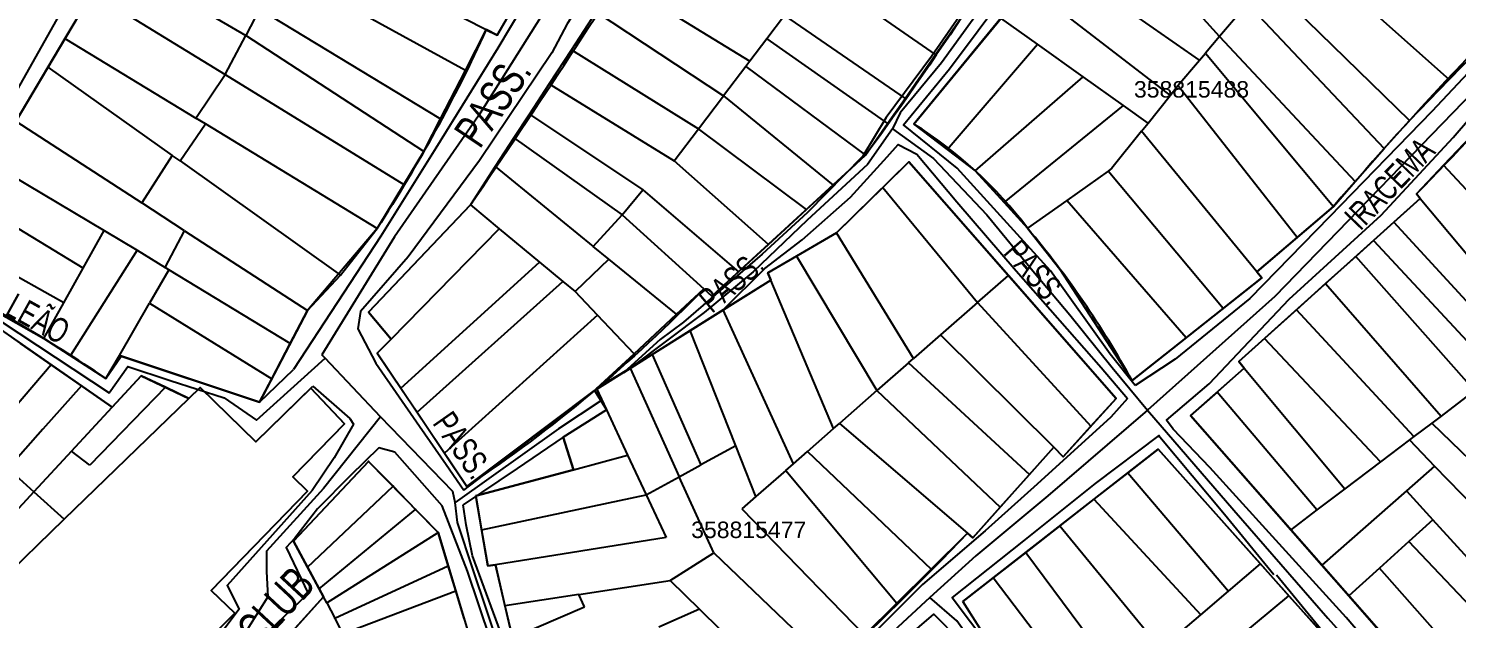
# Model space of a CAD drawing. Extents: x 201512 to 203323, y 4836571 to 4838029.
# Drawn here: x 202107.3 to 202280.8, y 4836887.2 to 4836958.8 of the extents above; entities that cross this region are included whole.
import ezdxf

# ---------------------------------------------------------------- set-up
doc = ezdxf.new("R2010")
doc.units = 0
doc.header["$LTSCALE"] = 1.5
doc.header["$MEASUREMENT"] = 0
for name, color, linetype in [('CD-MALHA-LOTES', 40, 'CONTINUOUS'), ('CD_TXT_QUADRA', 7, 'CONTINUOUS'), ('RU-QUADRAS', 6, 'CONTINUOUS'), ('SV-EIXO-RUA-N-PAV', 6, 'CONTINUOUS'), ('SV-EIXO-RUA-PAV', 20, 'CONTINUOUS'), ('SV-RUA-NAO-PAV-S-GUIA-C-GUIA', 7, 'CONTINUOUS'), ('SV-RUA-PAVIM-S-GUIA-C-GUIA', 7, 'CONTINUOUS'), ('SV-TXT-RUA-N-PAV-S-GUIA-C-GUIA', 7, 'CONTINUOUS'), ('SV-TXT-RUA-PAV-S-GUIA-C-GUIA', 7, 'CONTINUOUS')]:
    doc.layers.add(name, color=color, linetype=linetype)
doc.styles.add('ARIAL', font='arial.ttf')
doc.styles.add('MONOTXT', font='arial.ttf', dxfattribs={"height": 0.2})

msp = doc.modelspace()

# ---------------------------------------------------------------- linework, layer by layer
at = {"layer": 'CD-MALHA-LOTES', "linetype": 'Continuous'}
for p, q in [((202162.93, 4836958.69), (202140.12, 4836970.27)), ((202279.87, 4836952.62), (202297.83, 4836971.15)), ((202116.28, 4836968.15), (202133.74, 4836957.98)), ((202249.56, 4836955), (202231.06, 4836967.88)), ((202160.4, 4836953.74), (202137.94, 4836966.08)), ((202178.82, 4836964.75), (202194.94, 4836954.87)), ((202217.51, 4836955.69), (202203.12, 4836965.65)), ((202275.04, 4836947.65), (202257.69, 4836964.61)), ((202115.06, 4836963.17), (202111.77, 4836957.63)), ((202115.06, 4836963.17), (202131.22, 4836953.24)), ((202228.7, 4836964.07), (202245.99, 4836950.69)), ((202135.41, 4836961.2), (202133.74, 4836957.98)), ((202135.41, 4836961.2), (202157.39, 4836947.84)), ((202164.27, 4836958.01), (202166.51, 4836961.89)), ((202176.27, 4836960.84), (202173.27, 4836956.23)), ((202176.27, 4836960.84), (202191.73, 4836950.65)), ((202252, 4836957.88), (202248.5, 4836961.69)), ((202255.38, 4836961.81), (202252, 4836957.88)), ((202255.38, 4836961.81), (202271.96, 4836944.25)), ((202199.14, 4836960.4), (202197, 4836957.58)), ((202199.14, 4836960.4), (202213.8, 4836950.34)), ((202225.43, 4836960.1), (202214.86, 4836947.23)), ((202217.51, 4836955.69), (202221.06, 4836960.79)), ((202229.87, 4836956.94), (202225.43, 4836960.1)), ((202271.16, 4836960.38), (202279.87, 4836952.62)), ((202111.77, 4836957.63), (202109.71, 4836954.15)), ((202111.77, 4836957.63), (202127.68, 4836947.95)), ((202131.22, 4836953.24), (202133.74, 4836957.98)), ((202155.34, 4836943.9), (202133.74, 4836957.98)), ((202160.4, 4836953.74), (202162.93, 4836958.69)), ((202162.93, 4836958.69), (202164.27, 4836958.01)), ((202197, 4836957.58), (202194.94, 4836954.87)), ((202197, 4836957.58), (202211.68, 4836947.29)), ((202252, 4836957.88), (202250.26, 4836955.83)), ((202252, 4836957.88), (202268.47, 4836940.24)), ((202173.27, 4836956.23), (202170.59, 4836952.12)), ((202173.27, 4836956.23), (202188.71, 4836946.66)), ((202213.8, 4836950.34), (202217.51, 4836955.69)), ((202218.91, 4836944.15), (202229.87, 4836956.94)), ((202235.43, 4836952.98), (202229.87, 4836956.94)), ((202249.56, 4836955), (202250.26, 4836955.83)), ((202250.26, 4836955.83), (202265.82, 4836937.23)), ((202109.71, 4836954.15), (202105.81, 4836947.58)), ((202109.71, 4836954.15), (202124.8, 4836943.41)), ((202194.44, 4836954.21), (202191.73, 4836950.65)), ((202194.94, 4836954.87), (202194.44, 4836954.21)), ((202194.44, 4836954.21), (202209.01, 4836943.44)), ((202246.94, 4836951.89), (202249.56, 4836955)), ((202127.68, 4836947.95), (202131.22, 4836953.24)), ((202131.22, 4836953.24), (202152.92, 4836939.89)), ((202157.39, 4836947.84), (202160.4, 4836953.74)), ((202222.31, 4836941.56), (202235.43, 4836952.98)), ((202240.32, 4836949.49), (202235.43, 4836952.98)), ((202275.04, 4836947.65), (202279.87, 4836952.62)), ((202170.59, 4836952.12), (202168.2, 4836948.44)), ((202170.59, 4836952.12), (202185.75, 4836942.77)), ((202188.71, 4836946.66), (202191.73, 4836950.65)), ((202191.73, 4836950.65), (202205.08, 4836939.81)), ((202243.32, 4836947.35), (202245.99, 4836950.69)), ((202245.99, 4836950.69), (202246.94, 4836951.89)), ((202261.42, 4836933.43), (202246.94, 4836951.89)), ((202211.68, 4836947.29), (202213.8, 4836950.34)), ((202225.84, 4836937.69), (202240.32, 4836949.49)), ((202243.32, 4836947.35), (202240.32, 4836949.49)), ((202105.81, 4836947.58), (202121.09, 4836937.64)), ((202125.75, 4836942.74), (202128.83, 4836947.25)), ((202128.83, 4836947.25), (202127.68, 4836947.95)), ((202149.69, 4836934.55), (202128.83, 4836947.25)), ((202155.49, 4836944.14), (202157.39, 4836947.84)), ((202168.2, 4836948.44), (202166.3, 4836945.54)), ((202168.2, 4836948.44), (202181.93, 4836939.24)), ((202209.01, 4836943.44), (202211.68, 4836947.29)), ((202214.86, 4836947.23), (202218.91, 4836944.15)), ((202242.52, 4836946.35), (202243.32, 4836947.35)), ((202271.96, 4836944.25), (202275.04, 4836947.65)), ((202166.3, 4836945.54), (202164.03, 4836942.05)), ((202166.3, 4836945.54), (202179.44, 4836936.18)), ((202185.75, 4836942.77), (202188.71, 4836946.66)), ((202201.82, 4836936.84), (202188.71, 4836946.66)), ((202242.52, 4836946.35), (202238.92, 4836941.85)), ((202256.51, 4836929.29), (202242.52, 4836946.35)), ((202282.49, 4836945.72), (202279.2, 4836942.24)), ((202152.92, 4836939.89), (202155.34, 4836943.9)), ((202155.34, 4836943.9), (202155.49, 4836944.14)), ((202218.91, 4836944.15), (202222.31, 4836941.56)), ((202268.47, 4836940.24), (202271.96, 4836944.25)), ((202102.79, 4836942.47), (202116.54, 4836934.3)), ((202124.8, 4836943.41), (202121.09, 4836937.64)), ((202125.75, 4836942.74), (202124.8, 4836943.41)), ((202125.75, 4836942.74), (202145.22, 4836928.88)), ((202164.03, 4836942.05), (202161.01, 4836937.4)), ((202164.03, 4836942.05), (202175.92, 4836932.37)), ((202197.2, 4836932.61), (202185.75, 4836942.77)), ((202205.08, 4836939.81), (202209.01, 4836943.44)), ((202214.27, 4836942.65), (202211.08, 4836939.52)), ((202226.34, 4836928.85), (202214.27, 4836942.65)), ((202238.92, 4836941.85), (202238.44, 4836941.51)), ((202279.2, 4836942.24), (202275.9, 4836938.75)), ((202294.68, 4836925.55), (202279.2, 4836942.24)), ((202222.31, 4836941.56), (202225.84, 4836937.69)), ((202238.44, 4836941.51), (202233.42, 4836937.94)), ((202252.44, 4836924.82), (202238.44, 4836941.51)), ((202265.82, 4836937.23), (202268.47, 4836940.24)), ((202149.88, 4836934.87), (202152.92, 4836939.89)), ((202179.44, 4836936.18), (202181.93, 4836939.24)), ((202181.93, 4836939.24), (202193.57, 4836929.29)), ((202201.82, 4836936.84), (202205.08, 4836939.81)), ((202211.08, 4836939.52), (202205.45, 4836934)), ((202211.08, 4836939.52), (202222.59, 4836925.56)), ((202275.9, 4836938.75), (202276.36, 4836938.2)), ((202113.99, 4836929.74), (202100.2, 4836938.11)), ((202126.29, 4836934.26), (202121.09, 4836937.64)), ((202161.01, 4836937.4), (202148.63, 4836924.39)), ((202161.01, 4836937.4), (202164.52, 4836934.49)), ((202197.2, 4836932.61), (202201.82, 4836936.84)), ((202225.84, 4836937.69), (202228.68, 4836934.57)), ((202233.42, 4836937.94), (202228.68, 4836934.57)), ((202247.94, 4836921.27), (202233.42, 4836937.94)), ((202261.42, 4836933.43), (202265.82, 4836937.23)), ((202276.36, 4836938.2), (202273.15, 4836935.31)), ((202276.36, 4836938.2), (202290.41, 4836921.34)), ((202149.69, 4836934.55), (202149.88, 4836934.87)), ((202175.92, 4836932.37), (202179.44, 4836936.18)), ((202179.44, 4836936.18), (202189.37, 4836927.21)), ((202273.15, 4836935.31), (202270.67, 4836933.09)), ((202288.09, 4836919.04), (202273.15, 4836935.31)), ((202111.62, 4836925.53), (202097.45, 4836933.48)), ((202113.99, 4836929.74), (202116.54, 4836934.3)), ((202116.54, 4836934.3), (202120.55, 4836931.89)), ((202123.93, 4836929.82), (202126.29, 4836934.26)), ((202126.29, 4836934.26), (202141.22, 4836924.57)), ((202145.22, 4836928.88), (202149.69, 4836934.55)), ((202151.37, 4836921.1), (202164.52, 4836934.49)), ((202164.52, 4836934.49), (202169.39, 4836930.47)), ((202205.45, 4836934), (202200.62, 4836931.19)), ((202214.83, 4836918.76), (202205.45, 4836934)), ((202228.68, 4836934.57), (202232.6, 4836929.62)), ((202256.51, 4836929.29), (202261.42, 4836933.43)), ((202270.67, 4836933.09), (202268.52, 4836931.15)), ((202270.67, 4836933.09), (202285.71, 4836916.89)), ((202120.55, 4836931.89), (202112.43, 4836919.1)), ((202120.55, 4836931.89), (202123.93, 4836929.82)), ((202177.82, 4836930.82), (202175.92, 4836932.37)), ((202193.57, 4836929.29), (202197.2, 4836932.61)), ((202111.62, 4836925.53), (202113.99, 4836929.74)), ((202124.4, 4836929.52), (202123.93, 4836929.82)), ((202152.56, 4836915.15), (202169.39, 4836930.47)), ((202169.39, 4836930.47), (202172.24, 4836928.12)), ((202177.82, 4836930.82), (202173.73, 4836926.88)), ((202186.05, 4836924.12), (202177.82, 4836930.82)), ((202200.62, 4836931.19), (202197.11, 4836929.15)), ((202200.62, 4836931.19), (202210.38, 4836914.86)), ((202232.6, 4836929.62), (202241.36, 4836916.08)), ((202268.52, 4836931.15), (202264.86, 4836927.86)), ((202282.96, 4836914.85), (202268.52, 4836931.15)), ((202094.93, 4836929.22), (202109.19, 4836921.18)), ((202124.4, 4836929.52), (202122.05, 4836925.45)), ((202139.14, 4836920.59), (202124.4, 4836929.52)), ((202141.22, 4836924.57), (202145.22, 4836928.88)), ((202154.53, 4836912.23), (202172.24, 4836928.12)), ((202172.24, 4836928.12), (202173.73, 4836926.88)), ((202190.34, 4836926.34), (202193.57, 4836929.29)), ((202197.48, 4836928.27), (202191.7, 4836924.65)), ((202197.11, 4836929.15), (202197.48, 4836928.27)), ((202205.1, 4836910.23), (202197.48, 4836928.27)), ((202222.59, 4836925.56), (202226.34, 4836928.85)), ((202239.42, 4836913.9), (202226.34, 4836928.85)), ((202252.44, 4836924.82), (202257.13, 4836928.54)), ((202257.13, 4836928.54), (202256.51, 4836929.29)), ((202264.86, 4836927.86), (202261.32, 4836924.67)), ((202264.86, 4836927.86), (202278.89, 4836911.76)), ((202176.43, 4836924.03), (202173.73, 4836926.88)), ((202186.05, 4836924.12), (202189.37, 4836927.21)), ((202189.37, 4836927.21), (202190.34, 4836926.34)), ((202109.19, 4836921.18), (202111.62, 4836925.53)), ((202118.4, 4836919.12), (202122.05, 4836925.45)), ((202122.05, 4836925.45), (202136.89, 4836916.28)), ((202139.14, 4836920.59), (202141.22, 4836924.57)), ((202148.63, 4836924.39), (202151.37, 4836921.1)), ((202191.7, 4836924.65), (202187.71, 4836922.15)), ((202200.23, 4836905.97), (202191.7, 4836924.65)), ((202222.59, 4836925.56), (202218.1, 4836921.62)), ((202222.59, 4836925.56), (202236.36, 4836910.52)), ((202247.94, 4836921.27), (202252.44, 4836924.82)), ((202261.32, 4836924.67), (202257.44, 4836921.19)), ((202275.6, 4836909.28), (202261.32, 4836924.67)), ((202176.43, 4836924.03), (202157.87, 4836907.27)), ((202180.88, 4836919.32), (202176.43, 4836924.03)), ((202180.88, 4836919.32), (202186.05, 4836924.12)), ((202109.19, 4836921.18), (202112.43, 4836919.1)), ((202151.37, 4836921.1), (202149.7, 4836919.4)), ((202187.71, 4836922.15), (202183.07, 4836919.24)), ((202193.24, 4836908.16), (202187.71, 4836922.15)), ((202218.1, 4836921.62), (202214.83, 4836918.76)), ((202218.1, 4836921.62), (202231.85, 4836907.97)), ((202241.36, 4836916.08), (202247.94, 4836921.27)), ((202257.44, 4836921.19), (202254.32, 4836918.38)), ((202271.53, 4836906.2), (202257.44, 4836921.19)), ((202110.08, 4836918), (202106.38, 4836920.56)), ((202136.89, 4836916.28), (202139.14, 4836920.59)), ((202149.7, 4836919.4), (202152.56, 4836915.15)), ((202176.33, 4836915.09), (202180.88, 4836919.32)), ((202183.07, 4836919.24), (202180.41, 4836917.57)), ((202183.07, 4836919.24), (202189.01, 4836905.83)), ((202110.08, 4836918), (202105.66, 4836912.76)), ((202113.77, 4836915.44), (202110.08, 4836918)), ((202112.43, 4836919.1), (202116.75, 4836916.33)), ((202116.75, 4836916.33), (202118.4, 4836919.12)), ((202118.4, 4836919.12), (202135.41, 4836913.45)), ((202180.41, 4836917.57), (202176.33, 4836915.09)), ((202180.41, 4836917.57), (202186.38, 4836904.38)), ((202214.21, 4836918.22), (202210.38, 4836914.86)), ((202214.21, 4836918.22), (202214.83, 4836918.76)), ((202214.21, 4836918.22), (202228.9, 4836904.66)), ((202254.99, 4836917.58), (202251.7, 4836914.68)), ((202254.32, 4836918.38), (202254.99, 4836917.58)), ((202254.99, 4836917.58), (202267.22, 4836902.93)), ((202121.04, 4836916.66), (202117.51, 4836912.84)), ((202123.97, 4836915.25), (202121.04, 4836916.66)), ((202135.41, 4836913.45), (202136.89, 4836916.28)), ((202113.77, 4836915.44), (202109.08, 4836910.15)), ((202117.51, 4836912.84), (202113.77, 4836915.44)), ((202123.97, 4836915.25), (202114.78, 4836905.79)), ((202126.82, 4836913.88), (202123.97, 4836915.25)), ((202128.2, 4836915.21), (202126.82, 4836913.88)), ((202134.97, 4836908.64), (202128.2, 4836915.21)), ((202141.65, 4836915.15), (202134.97, 4836908.64)), ((202145.73, 4836910.82), (202141.65, 4836915.15)), ((202152.56, 4836915.15), (202154.53, 4836912.23)), ((202160.59, 4836903.22), (202176.07, 4836914.85)), ((202176.07, 4836914.85), (202176.33, 4836915.09)), ((202176.33, 4836915.09), (202177.53, 4836912.51)), ((202210.38, 4836914.86), (202205.83, 4836910.87)), ((202210.38, 4836914.86), (202225.35, 4836900.68)), ((202251.7, 4836914.68), (202248.44, 4836911.81)), ((202263.82, 4836900.36), (202251.7, 4836914.68)), ((202282.96, 4836914.85), (202278.89, 4836911.76)), ((202111.66, 4836899.22), (202126.82, 4836913.88)), ((202112.56, 4836907.49), (202117.51, 4836912.84)), ((202177.53, 4836912.51), (202172.29, 4836909.19)), ((202177.53, 4836912.51), (202180.1, 4836907)), ((202236.36, 4836910.52), (202239.42, 4836913.9)), ((202139.45, 4836904.37), (202145.73, 4836910.82)), ((202154.53, 4836912.23), (202157.87, 4836907.27)), ((202205.1, 4836910.23), (202205.83, 4836910.87)), ((202205.83, 4836910.87), (202221.36, 4836897.53)), ((202233.01, 4836906.82), (202236.36, 4836910.52)), ((202248.44, 4836911.81), (202260.63, 4836897.94)), ((202277.75, 4836910.9), (202275.6, 4836909.28)), ((202278.89, 4836911.76), (202277.75, 4836910.9)), ((202277.75, 4836910.9), (202295.06, 4836894.16)), ((202109.08, 4836910.15), (202104.86, 4836905.4)), ((202172.29, 4836909.19), (202173.51, 4836905.24)), ((202201.94, 4836907.46), (202205.1, 4836910.23)), ((202275.04, 4836908.85), (202271.53, 4836906.2)), ((202275.6, 4836909.28), (202275.04, 4836908.85)), ((202275.04, 4836908.85), (202278.11, 4836905.69)), ((202112.56, 4836907.49), (202108, 4836902.55)), ((202114.78, 4836905.79), (202112.56, 4836907.49)), ((202157.87, 4836907.27), (202160.59, 4836903.22)), ((202193.24, 4836908.16), (202189.01, 4836905.83)), ((202195.68, 4836901.98), (202193.24, 4836908.16)), ((202200.23, 4836905.97), (202201.94, 4836907.46)), ((202201.94, 4836907.46), (202216.96, 4836893.17)), ((202228.9, 4836904.66), (202231.85, 4836907.97)), ((202231.85, 4836907.97), (202233.01, 4836906.82)), ((202244.54, 4836907.74), (202240.84, 4836904.85)), ((202256.97, 4836893.8), (202244.54, 4836907.74)), ((202104.86, 4836905.4), (202108, 4836902.55)), ((202148.65, 4836906.25), (202139.52, 4836896.58)), ((202151.61, 4836903.23), (202148.65, 4836906.25)), ((202173.51, 4836905.24), (202180.1, 4836907)), ((202180.1, 4836907), (202182.36, 4836902.17)), ((202186.38, 4836904.38), (202189.01, 4836905.83)), ((202199.3, 4836905.15), (202200.23, 4836905.97)), ((202271.53, 4836906.2), (202267.22, 4836902.93)), ((202278.11, 4836905.69), (202274.67, 4836902.67)), ((202292.07, 4836891.23), (202278.11, 4836905.69)), ((202141.21, 4836902.64), (202139.45, 4836904.37)), ((202173.51, 4836905.24), (202161.65, 4836902.07)), ((202182.36, 4836902.17), (202186.38, 4836904.38)), ((202190.57, 4836895.13), (202186.38, 4836904.38)), ((202199.3, 4836905.15), (202195.68, 4836901.98)), ((202199.3, 4836905.15), (202212.79, 4836889.04)), ((202225.35, 4836900.68), (202228.9, 4836904.66)), ((202240.84, 4836904.85), (202236.73, 4836901.65)), ((202240.84, 4836904.85), (202253.08, 4836890.48)), ((202108, 4836902.55), (202100.37, 4836894.29)), ((202108, 4836902.55), (202111.66, 4836899.22)), ((202129.51, 4836890.56), (202141.21, 4836902.64)), ((202141.23, 4836893.41), (202151.61, 4836903.23)), ((202154.36, 4836900.41), (202151.61, 4836903.23)), ((202161.65, 4836902.07), (202162.36, 4836897.95)), ((202162.36, 4836897.95), (202182.36, 4836902.17)), ((202182.36, 4836902.17), (202184.77, 4836896.99)), ((202195.68, 4836901.98), (202193.96, 4836900.47)), ((202267.22, 4836902.93), (202263.82, 4836900.36)), ((202274.67, 4836902.67), (202264.42, 4836893.65)), ((202274.67, 4836902.67), (202277.87, 4836899.16)), ((202142.66, 4836890.77), (202154.36, 4836900.41)), ((202157.1, 4836897.61), (202154.36, 4836900.41)), ((202193.96, 4836900.47), (202208.85, 4836885.13)), ((202222.03, 4836896.96), (202225.35, 4836900.68)), ((202236.73, 4836901.65), (202232.61, 4836898.43)), ((202236.73, 4836901.65), (202249.73, 4836887.63)), ((202263.82, 4836900.36), (202260.63, 4836897.94)), ((202103.65, 4836891.47), (202111.66, 4836899.22)), ((202232.61, 4836898.43), (202228.48, 4836895.2)), ((202232.61, 4836898.43), (202244.87, 4836883.49)), ((202277.87, 4836899.16), (202274.98, 4836896.53)), ((202288.4, 4836887.64), (202277.87, 4836899.16)), ((202143.57, 4836889.07), (202157.1, 4836897.61)), ((202158.31, 4836893.57), (202157.1, 4836897.61)), ((202162.36, 4836897.95), (202163.11, 4836893.55)), ((202184.77, 4836896.99), (202164.04, 4836893.7)), ((202216.96, 4836893.17), (202221.36, 4836897.53)), ((202221.36, 4836897.53), (202222.03, 4836896.96)), ((202260.63, 4836897.94), (202264.42, 4836893.65)), ((202139.52, 4836896.58), (202141.23, 4836893.41)), ((202185.27, 4836891.8), (202190.57, 4836895.13)), ((202190.57, 4836895.13), (202205.02, 4836881.34)), ((202228.48, 4836895.2), (202224.51, 4836892.09)), ((202228.48, 4836895.2), (202237.6, 4836882.93)), ((202274.98, 4836896.53), (202271.42, 4836893.3)), ((202285.79, 4836885.09), (202274.98, 4836896.53)), ((202141.23, 4836893.41), (202142.66, 4836890.77)), ((202144.53, 4836887.19), (202158.31, 4836893.57)), ((202159.23, 4836890.51), (202158.31, 4836893.57)), ((202163.11, 4836893.55), (202164.04, 4836893.7)), ((202164.04, 4836893.7), (202165.2, 4836888.71)), ((202253.08, 4836890.48), (202256.97, 4836893.8)), ((202260.41, 4836889.94), (202256.97, 4836893.8)), ((202264.42, 4836893.65), (202267.69, 4836889.91)), ((202271.42, 4836893.3), (202267.69, 4836889.91)), ((202281.95, 4836881.35), (202271.42, 4836893.3)), ((202174.19, 4836890.09), (202185.27, 4836891.8)), ((202185.27, 4836891.8), (202188.85, 4836888.29)), ((202212.79, 4836889.04), (202216.96, 4836893.17)), ((202224.51, 4836892.09), (202220.8, 4836889.22)), ((202232.77, 4836881.2), (202224.51, 4836892.09)), ((202132.4, 4836887.81), (202129.51, 4836890.56)), ((202143.18, 4836889.8), (202139.9, 4836886.17)), ((202142.66, 4836890.77), (202143.18, 4836889.8)), ((202143.57, 4836889.07), (202143.18, 4836889.8)), ((202145.48, 4836885.32), (202159.23, 4836890.51)), ((202160.24, 4836887.16), (202159.23, 4836890.51)), ((202174.19, 4836890.09), (202165.2, 4836888.71)), ((202174.88, 4836888.59), (202174.19, 4836890.09)), ((202245, 4836877.15), (202260.41, 4836889.94)), ((202249.73, 4836887.63), (202253.08, 4836890.48)), ((202264.07, 4836885.84), (202260.41, 4836889.94)), ((202267.69, 4836889.91), (202278.34, 4836877.8)), ((202143.57, 4836889.07), (202144.53, 4836887.19)), ((202165.2, 4836888.71), (202166.11, 4836884.81)), ((202166.11, 4836884.81), (202174.88, 4836888.59)), ((202188.85, 4836888.29), (202183.88, 4836886.13)), ((202200.26, 4836877.1), (202188.85, 4836888.29)), ((202208.85, 4836885.13), (202212.79, 4836889.04)), ((202220.8, 4836889.22), (202227.27, 4836879.09)), ((202100.54, 4836856.13), (202132.4, 4836887.81)), ((202144.53, 4836887.19), (202145.48, 4836885.32)), ((202244.87, 4836883.49), (202249.73, 4836887.63))]:
    msp.add_line(p, q, dxfattribs=at)
for p in [(202148.65, 4836906.25), (202151.61, 4836903.23), (202151.61, 4836903.23), (202154.36, 4836900.41), (202154.36, 4836900.41), (202157.1, 4836897.61), (202141.23, 4836893.41), (202141.23, 4836893.41), (202158.31, 4836893.57), (202142.66, 4836890.77), (202143.18, 4836889.8), (202159.23, 4836890.51), (202143.57, 4836889.07), (202144.53, 4836887.19), (202144.53, 4836887.19)]:
    msp.add_point(p, dxfattribs=at)
at = {"layer": 'RU-QUADRAS', "color": 6, "linetype": 'Continuous'}
for points in [[(202148.63, 4836924.39), (202161.01, 4836937.4, 0.0166475564), (202207.64, 4837011.11), (202222.28, 4837030.91), (202231.54, 4837023.32), (202233.63, 4837026), (202251.01, 4837011.51), (202237.01, 4836992.47), (202237.94, 4836992.36), (202235.02, 4836983.35, -0.0264648316), (202209.01, 4836943.44), (202190.34, 4836926.34), (202189.37, 4836927.21, -0.0522746258), (202160.59, 4836903.22), (202149.7, 4836919.4), (202151.37, 4836921.1)], [(202214.86, 4836947.23), (202228.7, 4836964.07), (202239.59, 4836982.1), (202242.45, 4836986.06), (202239.94, 4836988.02), (202254.69, 4837007.44), (202272.76, 4836991.54), (202251.32, 4836966.53), (202253.23, 4836965.08), (202276.63, 4836992.84), (202290.9, 4836982.46), (202288.66, 4836979.86), (202297.83, 4836971.15, 0.0228474996), (202265.82, 4836937.23), (202256.51, 4836929.29), (202257.13, 4836928.54), (202241.36, 4836916.08, 0.0478116714), (202228.68, 4836934.57, 0.0908594519)], [(202248.44, 4836911.81), (202254.99, 4836917.58), (202254.32, 4836918.38), (202276.36, 4836938.2), (202275.9, 4836938.75, 0.0329930131), (202302.41, 4836969.32), (202314.58, 4836960.32), (202314.94, 4836960.76), (202318.41, 4836957.86), (202316.84, 4836955.64), (202320.52, 4836952.53), (202322.26, 4836954.88), (202326.16, 4836951.64), (202324.87, 4836949.99), (202332.75, 4836943.56), (202333.9, 4836945.08), (202338.41, 4836940.9), (202318.51, 4836915.43), (202295.06, 4836894.16), (202278.34, 4836877.8)], [(202161.65, 4836902.07), (202173.51, 4836905.24), (202172.29, 4836909.19), (202177.53, 4836912.51), (202176.36, 4836915.03), (202197.48, 4836928.27), (202197.11, 4836929.15), (202205.45, 4836934), (202214.27, 4836942.65), (202239.42, 4836913.9), (202233.01, 4836906.82), (202231.85, 4836907.97), (202222.03, 4836896.96), (202221.36, 4836897.53, -0.0278159107), (202186.03, 4836864.51), (202176.9, 4836858.64), (202174.52, 4836867.28), (202171.38, 4836870.71), (202172.73, 4836871.59), (202169.76, 4836875.86), (202166.11, 4836884.81), (202164.04, 4836893.7), (202163.11, 4836893.55)]]:
    msp.add_lwpolyline(points, format="xyb", close=True, dxfattribs=at)
msp.add_lwpolyline([(202175, 4836976.77), (202164.27, 4836958.01), (202162.94, 4836958.7, -0.0355121253), (202149.69, 4836934.55), (202141.22, 4836924.57), (202135.41, 4836913.45), (202118.4, 4836919.12), (202116.75, 4836916.33, 0.0285143407), (202094.93, 4836929.22), (202115.06, 4836963.17)], format="xyb", dxfattribs=at)
msp.add_lwpolyline([(202103.35, 4836922.67), (202117.51, 4836912.84), (202121.04, 4836916.66), (202126.82, 4836913.88), (202128.2, 4836915.21), (202134.97, 4836908.64), (202141.65, 4836915.15), (202145.73, 4836910.82), (202139.45, 4836904.37), (202141.21, 4836902.64), (202129.51, 4836890.56), (202132.4, 4836887.81), (202095.24, 4836850.86)], dxfattribs=at)
for points in [[(202220.8, 4836889.22), (202244.54, 4836907.74), (202274.44, 4836874.18), (202244.82, 4836848.67), (202232.8, 4836865.02), (202227.27, 4836879.09)], [(202117.28, 4836861.13), (202143.18, 4836889.8), (202139.52, 4836896.58), (202148.65, 4836906.25), (202157.1, 4836897.61), (202169.35, 4836856.8), (202160.2, 4836853.08), (202161.72, 4836851.49), (202156.26, 4836845.63), (202140.68, 4836860.52), (202139.2, 4836858.88), (202154.55, 4836844.45), (202146.22, 4836835.22)]]:
    msp.add_lwpolyline(points, close=True, dxfattribs=at)
at = {"layer": 'SV-EIXO-RUA-N-PAV'}
for points in [[(202257.124346, 4837017.823616), (202253.870965, 4837010.874105), (202246.420802, 4837001.131583), (202241.262996, 4836994.025273), (202239.314492, 4836990.93059), (202237.939077, 4836987.262817), (202236.792898, 4836982.678101), (202233.583596, 4836977.864149), (202230.030441, 4836972.36249), (202224.414164, 4836963.250366), (202218.224797, 4836954.654023), (202213.18161, 4836948.579275), (202212.264666, 4836946.63077), (202209.227292, 4836942.332599), (202201.891746, 4836935.570143), (202195.358526, 4836929.266158), (202189.398395, 4836924.337588), (202180.41, 4836917.57)], [(202212.264666, 4836946.63077), (202217.266025, 4836943.040985), (202223.72622, 4836936.200777), (202229.521396, 4836929.170564), (202233.796526, 4836924.040409), (202238.926681, 4836917.675216), (202243.216517, 4836912.491094)], [(202092.646007, 4836929.473973), (202104.025308, 4836923.246729), (202117.137305, 4836914.574188), (202119.425846, 4836917.778146), (202124.554871, 4836916.083221), (202131.10686, 4836913.986585), (202135.038053, 4836911.27843), (202143.363118, 4836918.803995)], [(202176.844555, 4836913.608591), (202171.722732, 4836910.221759), (202159.139037, 4836901.257797)]]:
    msp.add_lwpolyline(points, dxfattribs=at)
at = {"layer": 'SV-EIXO-RUA-PAV'}
for points in [[(202226.591453, 4837040.826698), (202204.515979, 4837013.436758), (202187.754971, 4836987.682038), (202173.037988, 4836965.810966), (202162.000251, 4836948.232347), (202151.780124, 4836933.515365), (202142.982613, 4836919.206832)], [(202305.939569, 4836978.767737), (202300.300132, 4836970.418309), (202285.396528, 4836953.827505), (202258.682521, 4836926.269898), (202243.216517, 4836912.491094), (202231.124914, 4836902.086691), (202222.407712, 4836894.77549), (202216.78371, 4836889.713888), (202207.397746, 4836881.025767), (202199.409698, 4836873.458142), (202192.010242, 4836867.488126), (202186.208395, 4836862.947551), (202181.66782, 4836859.584162), (202174.753929, 4836856.731147)], [(202195.618674, 4836778.666179), (202192.536382, 4836790.758247), (202189.45409, 4836803.561613), (202186.016149, 4836814.112535), (202183.170957, 4836824.426358), (202181.155612, 4836832.369187), (202177.954771, 4836844.40198), (202176.295075, 4836851.633511), (202175.465227, 4836854.834352), (202174.753929, 4836856.731147), (202172.027286, 4836861.828784), (202168.470796, 4836872.91318), (202164.558656, 4836883.582651), (202161.357815, 4836893.066626), (202159.46102, 4836898.816286), (202159.139037, 4836901.257797), (202158.868271, 4836902.609876), (202150.093139, 4836911.678984), (202143.363118, 4836918.803995), (202142.982613, 4836919.206832)], [(202243.216517, 4836912.491094), (202253.709338, 4836900.313102), (202265.122003, 4836887.20396), (202276.997343, 4836873.940593)], [(202150.093139, 4836911.678984), (202143.163749, 4836902.973536), (202136.26473, 4836895.335337), (202136.26473, 4836892.871401), (202136.387927, 4836889.791482), (202134.047189, 4836886.095579), (202116.183657, 4836866.507293), (202113.842918, 4836863.920161), (202112.487754, 4836863.55057), (202111.132589, 4836862.934586), (202109.407835, 4836861.825815), (202101.56036, 4836853.639814), (202096.749339, 4836847.980875)], [(202244.147376, 4836844.869144), (202235.984842, 4836858.094469), (202232.309802, 4836863.192105), (202227.330715, 4836873.624478), (202223.655675, 4836881.922956), (202220.099184, 4836886.902043), (202216.78371, 4836889.713888)]]:
    msp.add_lwpolyline(points, dxfattribs=at)
at = {"layer": 'SV-RUA-NAO-PAV-S-GUIA-C-GUIA'}
for points in [[(202252.857414, 4837011.81146), (202247.154953, 4837004.022975), (202238.365246, 4836992.044192), (202236.760988, 4836986.451241), (202235.679945, 4836983.243133), (202232.767882, 4836978.939462), (202230.129701, 4836975.055389), (202226.860729, 4836969.933018), (202222.797922, 4836963.805327), (202216.998959, 4836955.41597), (202211.51912, 4836948.008056), (202208.654118, 4836943.312637), (202201.95481, 4836936.473184), (202196.446839, 4836931.429182), (202186.874801, 4836923.178042), (202184.050443, 4836921.060261), (202179.654271, 4836917.064613)], [(202241.721649, 4836915.484536), (202238.690722, 4836919.257732), (202231.453608, 4836929.402062), (202220.103093, 4836941.865979), (202213.598156, 4836947.141314), (202219.206413, 4836953.928754), (202226.149314, 4836963.275548), (202231.597026, 4836971.912876), (202235.808318, 4836978.291592), (202238.521838, 4836984.411038), (202239.297296, 4836988.61775), (202241.030868, 4836991.329611), (202242.36867, 4836993.338725), (202248.862957, 4837002.482683), (202252.1842, 4837007.205186), (202256.163427, 4837010.481028)], [(202179.654271, 4836917.064613), (202183.07, 4836919.24), (202191.7, 4836924.65), (202196.756731, 4836929.680254), (202201.284519, 4836933.159542), (202207.151833, 4836938.347813), (202211.621607, 4836943.227404), (202212.962281, 4836944.736301), (202215.217986, 4836943.549521), (202220.098737, 4836937.776621), (202227.293206, 4836929.416637), (202237.605565, 4836917.674109), (202240.8257, 4836913.892001)], [(202094.214704, 4836929.622827), (202109.1, 4836921.24), (202116.75, 4836916.33), (202118.58, 4836919.02), (202135.41, 4836913.45), (202139.544724, 4836917.427421)], [(202093.399577, 4836928.028605), (202102.58, 4836921.65), (202103.35, 4836922.67), (202106.38, 4836920.56), (202110.08, 4836918), (202113.77, 4836915.44), (202117.51, 4836912.84), (202121.04, 4836916.66), (202123.97, 4836915.25), (202126.82, 4836913.88), (202128.2, 4836915.21), (202134.97, 4836908.64), (202141.883719, 4836915.377771)], [(202160.204775, 4836902.772767), (202176.07, 4836914.85), (202177.53, 4836912.51), (202172.29, 4836909.19), (202166.669952, 4836905.402204), (202160.124761, 4836900.979919)]]:
    msp.add_lwpolyline(points, dxfattribs=at)
at = {"layer": 'SV-RUA-PAVIM-S-GUIA-C-GUIA'}
for points in [[(202094.214704, 4836929.622827), (202096.763504, 4836934.598819), (202104.484681, 4836948.671257), (202112.663606, 4836963.236438), (202121.323028, 4836979.742725), (202128.475496, 4836992.624697), (202135.431144, 4837005.709416), (202142.402268, 4837016.595878), (202151.26436, 4837026.90471), (202165.284411, 4837044.080602), (202173.438807, 4837053.900408), (202179.03, 4837061.71), (202183.916031, 4837067.89313), (202184.572201, 4837067.464914)], [(202184.57, 4837067.46), (202186.68, 4837065.83), (202217.851498, 4837041.961811), (202220.965656, 4837039.229548), (202221.123617, 4837037.829856), (202214.029647, 4837028.682233), (202202.275195, 4837013.053103), (202192.407108, 4836999.636532), (202189.581869, 4836995.567366), (202185.417105, 4836989.789216), (202184.289151, 4836988.041287), (202179.324329, 4836980.34757), (202168.823239, 4836964.02577), (202164.357691, 4836956.423073), (202156.817074, 4836944.296201), (202150.149024, 4836933.605053), (202139.544724, 4836917.427421)], [(202252.857414, 4837011.81146), (202252.998721, 4837013.313028), (202250.689884, 4837015.049742), (202235.929871, 4837026.765093), (202225.94176, 4837034.257606), (202224.567485, 4837034.249209), (202220.816011, 4837030.474524), (202209.306834, 4837015.647268), (202194.595025, 4836992.846708), (202184.250345, 4836977.152545), (202180.326375, 4836971.199396), (202172.747886, 4836959.397567), (202170.899241, 4836955.876191), (202162.093985, 4836942.818979), (202153.459877, 4836931.108011), (202147.655194, 4836924.450391), (202147.322313, 4836922.357225), (202149.506729, 4836918.17846), (202154.837537, 4836910.524936), (202158.06236, 4836905.870996), (202160.204775, 4836902.772767)], [(202277.442654, 4836993.80416), (202282.318852, 4836989.881105), (202296.322369, 4836979.361695), (202301.194219, 4836975.139469), (202301.697688, 4836974.49224), (202300.855027, 4836973.286527), (202297.976369, 4836969.817316), (202290.969999, 4836962.821239), (202277.757411, 4836948.733926), (202265.336935, 4836935.952065), (202255.648643, 4836926.038237), (202246.595364, 4836918.679488), (202241.721649, 4836915.484536)], [(202318.394111, 4836915.648541), (202311.370657, 4836908.720439), (202303.565857, 4836901.519389), (202294.020307, 4836892.857021), (202283.288886, 4836881.836302), (202276.924994, 4836876.094738), (202267.365398, 4836887.291608), (202258.010864, 4836897.589308), (202250.81898, 4836905.499096), (202246.344335, 4836910.173961), (202245.53844, 4836911.269553), (202250.710717, 4836915.653202), (202260.446686, 4836925.967509), (202271.632752, 4836936.140606), (202280.374129, 4836945.598436), (202288.763682, 4836955.404281), (202297.301432, 4836965.511172), (202302.019926, 4836970.592377), (202303.784371, 4836972.278945), (202313.345266, 4836965.209021), (202318.394507, 4836961.236728)], [(202141.883719, 4836915.377771), (202146.375989, 4836911.441218), (202146.79756, 4836910.772356), (202144.46971, 4836906.6793), (202141.81165, 4836902.720091), (202131.469184, 4836891.160865), (202132.920627, 4836888.309184), (202129.470433, 4836883.717162), (202109.823253, 4836863.214744), (202096.853643, 4836850.207073)], [(202240.8257, 4836913.892001), (202238.789702, 4836911.628503), (202229.840965, 4836903.470016), (202223.526472, 4836897.828801), (202215.917834, 4836891.279254), (202206.476539, 4836881.867171), (202200.063822, 4836875.925214), (202189.026816, 4836865.903098), (202183.840718, 4836862.211709), (202181.53693, 4836860.745878), (202178.016097, 4836858.96991), (202176.264195, 4836858.398305)], [(202258.589862, 4836892.49045), (202252.60079, 4836899.807306), (202244.750634, 4836909.213776), (202244.599565, 4836909.412947), (202236.88696, 4836903.563095), (202228.181199, 4836896.606656), (202219.525124, 4836889.700545), (202223.956687, 4836883.824853), (202227.799476, 4836876.044671), (202231.249942, 4836866.961481), (202233.169902, 4836863.321498), (202238.511039, 4836855.700542), (202243.907318, 4836847.1795), (202252.861799, 4836854.337552), (202264.747495, 4836864.514925), (202271.660235, 4836870.409913), (202274.738214, 4836873.980389), (202273.479685, 4836875.57345), (202264.425854, 4836885.722918), (202258.889991, 4836892.442261)], [(202194.537059, 4836778.733359), (202193.13546, 4836785.690532), (202191.041461, 4836793.531424), (202188.286605, 4836803.319194), (202184.267191, 4836815.750481), (202183.683356, 4836818.055993), (202181.016518, 4836828.943136), (202175.373999, 4836852.90991), (202172.762569, 4836857.305028), (202167.631727, 4836872.219933), (202160.650968, 4836892.921589), (202157.59362, 4836900.863956), (202151.845897, 4836907.376369), (202149.892129, 4836907.914528), (202146.43534, 4836904.545232), (202142.435314, 4836900.49511), (202139.675117, 4836896.946041), (202138.648072, 4836895.784555), (202141.324945, 4836890.187456), (202136.530619, 4836885.626294), (202116.975226, 4836863.066315), (202116.864324, 4836861.421725), (202117.28, 4836861.13)], [(202176.264195, 4836858.398305), (202174.84262, 4836859.087634), (202173.732854, 4836860.613468), (202169.671326, 4836871.928069), (202165.509881, 4836883.247164), (202161.283301, 4836894.794329), (202160.496385, 4836898.557039), (202160.124761, 4836900.979919)], [(202176.511203, 4836856.042089), (202183.216942, 4836859.414567), (202183.832517, 4836859.91056), (202187.345802, 4836862.741347), (202200.431727, 4836872.775983), (202212.364526, 4836883.453878), (202217.287796, 4836887.685935), (202220.404251, 4836884.553498), (202223.381697, 4836879.51932), (202226.318931, 4836872.784097), (202231.376881, 4836862.260049), (202236.463556, 4836855.437914), (202237.874016, 4836853.495616), (202242.366175, 4836845.769426), (202241.770512, 4836845.065457), (202234.560514, 4836838.718441), (202218.841492, 4836825.966447), (202206.603395, 4836816.237132), (202200.490808, 4836810.246986), (202197.550116, 4836808.878383), (202190.325188, 4836805.132496)]]:
    msp.add_lwpolyline(points, dxfattribs=at)

# ---------------------------------------------------------------- texts
at = {"layer": 'CD_TXT_QUADRA', "color": 7, "linetype": 'Continuous', "style": 'MONOTXT'}
for s, p in [('358815488', (202241.59, 4836950.44)), ('358815477', (202187.82, 4836896.94))]:
    msp.add_text(s, height=2, dxfattribs=at).set_placement(p)
at = {"layer": 'SV-TXT-RUA-N-PAV-S-GUIA-C-GUIA', "style": 'ARIAL', "width": 0.7}
msp.add_text('PASS.', height=3, rotation=40, dxfattribs=at).set_placement((202190.338153, 4836924.146747))
at = {"layer": 'SV-TXT-RUA-PAV-S-GUIA-C-GUIA', "style": 'ARIAL', "width": 0.7}
for s, height, rotation, p in [('PASS.                              JÚLIO', 4, 61, (202100.050808, 4836940.488017)), ('PASS.', 4, 56, (202162.151823, 4836944.099332)), ('IRACEMA', 3, 46, (202269.079142, 4836934.152805)), ('PASS.', 3, 311, (202225.61422, 4836931.522524)), ('LEÃO', 3, 331, (202104.361174, 4836924.165381)), ('PASS.', 3, 305, (202156.330373, 4836910.891128)), ('PASS.  LIONS  CLUB', 4, 47, (202116.389994, 4836863.258386))]:
    msp.add_text(s, height=height, rotation=rotation, dxfattribs=at).set_placement(p)

doc.saveas('drawing.dxf')
